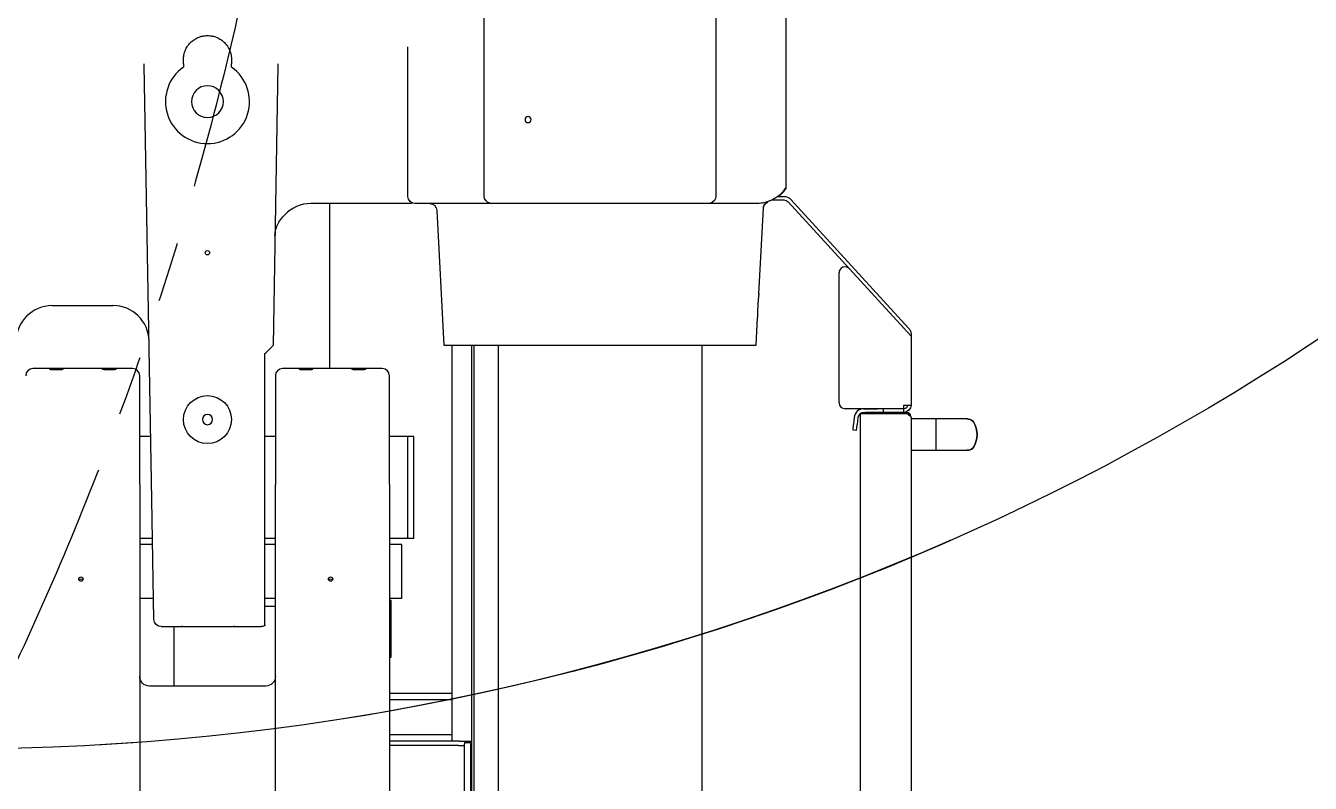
# Model space of a CAD drawing. Header units: millimetres. Extents: x 10462777 to 22643323, y 453826 to 1389191.
# Drawn here: x 11282164 to 11283234, y 582196 to 582828 of the extents above; entities that cross this region are included whole.
import ezdxf

# ---------------------------------------------------------------- set-up
doc = ezdxf.new("R2010")
doc.units = ezdxf.units.MM
doc.header["$LTSCALE"] = 200
doc.header["$MEASUREMENT"] = 0
doc.linetypes.add('PHANTOM', pattern=[2.5, 1.25, -0.25, 0.25, -0.25, 0.25, -0.25])
doc.layers.get('0').update_dxf_attribs({"linetype": 'CONTINUOUS'})
for name, color, linetype in [('2', 2, 'CONTINUOUS'), ('5', 4, 'CONTINUOUS'), ('DV1_DEFAULT', 7, 'CONTINUOUS')]:
    doc.layers.add(name, color=color, linetype=linetype)
doc.layers.add('LAYOUT', color=8, linetype='CONTINUOUS', lineweight=25)

# ---------------------------------------------------------------- blocks, each defined once
blk = doc.blocks.new('r710ic')
at = {"layer": 'DV1_DEFAULT', "color": 7, "linetype": 'Continuous', "lineweight": 0}
blk.add_arc((272041.4, 104232.6), 2050.1, 337.1057, 23.7991, dxfattribs=at)
at = {"layer": 'LAYOUT', "color": 3}
blk.add_circle((272041.4, 104232.6), 2050.1, dxfattribs=at)
blk = doc.blocks.new('A$C7DA30AB0')
at = {"layer": 'LAYOUT', "color": 6, "linetype": 'PHANTOM'}
blk.add_circle((3030.4, 3026, 0), 2693, dxfattribs=at)

msp = doc.modelspace()

# ---------------------------------------------------------------- linework, layer by layer
at = {"layer": '2', "color": 124, "linetype": 'Continuous'}
for p, q in [((11282739.37272, 583034.4183, 0), (11282739.37272, 582685.41335, 0)), ((11282797.88209, 582692.83033, 0), (11282797.88209, 583034.4183, 0)), ((11282546.38704, 582685.41335, 0), (11282546.38704, 582889.2026, 0)), ((11282482.87761, 582685.41335, 0), (11282482.87761, 582810.16343, 0)), ((11282269.53091, 582432.53362, 0), (11282263.20822, 582794.76048, 0)), ((11282295.87495, 582795.95448, 0), (11282295.87495, 582799.41497, 0)), ((11282295.87495, 582795.95448, 0), (11282295.87495, 582793.13769, 0)), ((11282335.87552, 582799.41497, 0), (11282335.87552, 582795.95448, 0)), ((11282335.87552, 582793.13769, 0), (11282335.87552, 582795.95448, 0)), ((11282374.54235, 582794.76048, 0), (11282370.46378, 582561.09934, 0)), ((11282476.87753, 582679.41326, 0), (11282402.01029, 582679.41326, 0)), ((11282488.8777, 582679.41326, 0), (11282488.52878, 582679.41326, 0)), ((11282552.73799, 582679.41326, 0), (11282488.8777, 582679.41326, 0)), ((11282733.02178, 582679.49718, 0), (11282552.73799, 582679.49718, 0)), ((11282733.02178, 582679.41326, 0), (11282552.73799, 582679.41326, 0)), ((11282772.88173, 582679.41326, 0), (11282733.02178, 582679.41326, 0)), ((11282775.12875, 582604.28723, 0), (11282778.86488, 582675.57698, 0)), ((11282782.82352, 582680.46877, 0), (11282782.84071, 582680.47029, 0)), ((11282506.99183, 582673.7272, 0), (11282512.87804, 582561.41158, 0)), ((11282186.52355, 582594.41205, 0), (11282237.22397, 582594.41205, 0)), ((11282772.88173, 582561.41158, 0), (11282774.0938, 582584.5393, 0)), ((11282364.35803, 582554.9936, 0), (11282370.46378, 582561.09934, 0)), ((11282512.87804, 582561.41158, 0), (11282642.87988, 582561.41158, 0)), ((11282642.87988, 582561.41158, 0), (11282772.88173, 582561.41158, 0)), ((11282363.77592, 582554.41149, 0), (11282364.35803, 582554.9936, 0)), ((11282363.77592, 582521.64454, 0), (11282363.77592, 582554.41149, 0)), ((11282363.77592, 582432.51006, 0), (11282363.77592, 582521.64454, 0)), ((11282271.2717, 582332.80362, 0), (11282269.53091, 582432.53362, 0)), ((11282277.27087, 582326.90825, 0), (11282289.43246, 582326.90825, 0)), ((11282298.368, 582326.90825, 0), (11282333.43309, 582326.90825, 0)), ((11282342.36863, 582326.90825, 0), (11282360.47969, 582326.90825, 0))]:
    msp.add_line(p, q, dxfattribs=at)
at = {"layer": '2', "color": 252, "linetype": 'Continuous'}
for p, q in [((11282417.78669, 582541.91383, 0), (11282417.78669, 582679.41288, 0)), ((11282519.62813, 582231.41402, 0), (11282519.62813, 582561.41805, 0)), ((11282535.87836, 582561.35424, 0), (11282535.87836, 581835.96081, 0)), ((11282537.87839, 581835.92831, 0), (11282537.87839, 582561.3569, 0)), ((11282557.93118, 582561.35677, 0), (11282557.93118, 581210.93165, 0)), ((11282727.82859, 581210.93165, 0), (11282727.82859, 582561.35677, 0)), ((11282253.47435, 582541.91131, 0), (11282170.47317, 582541.91131, 0)), ((11282461.47731, 582541.91131, 0), (11282378.47613, 582541.91131, 0)), ((11282259.47444, 582445.34482, 0), (11282259.47444, 582535.91122, 0)), ((11282372.47604, 582535.91122, 0), (11282372.47604, 582445.34482, 0)), ((11282467.47739, 582445.34482, 0), (11282467.47739, 582535.91122, 0)), ((11282268.60793, 582485.41051, 0), (11282259.46522, 582485.41051, 0)), ((11282372.46909, 582485.41051, 0), (11282363.77467, 582485.41051, 0)), ((11282482.87761, 582485.41051, 0), (11282467.47067, 582485.41051, 0)), ((11282487.87768, 582485.41051, 0), (11282482.87761, 582485.41051, 0)), ((11282482.87761, 582400.4093, 0), (11282482.87761, 582485.41051, 0)), ((11282487.87768, 582400.4093, 0), (11282487.87768, 582485.41051, 0)), ((11282259.47444, 582445.34482, 0), (11282259.47444, 581853.79938, 0)), ((11282372.47604, 581853.79938, 0), (11282372.47604, 582445.34482, 0)), ((11282467.47739, 582445.34482, 0), (11282467.47739, 581853.79938, 0)), ((11282270.08256, 582400.4093, 0), (11282259.46522, 582400.4093, 0)), ((11282372.46909, 582400.4093, 0), (11282363.77467, 582400.4093, 0)), ((11282482.87761, 582400.4093, 0), (11282467.47067, 582400.4093, 0)), ((11282487.87768, 582400.4093, 0), (11282482.87761, 582400.4093, 0)), ((11282270.17958, 582395.25922, 0), (11282259.47365, 582395.25922, 0)), ((11282372.48596, 582395.25922, 0), (11282363.81633, 582395.25922, 0)), ((11282477.87754, 582395.25922, 0), (11282467.48181, 582395.25922, 0)), ((11282477.87754, 582350.25859, 0), (11282477.87754, 582395.25922, 0)), ((11282270.96526, 582350.25859, 0), (11282259.47365, 582350.25859, 0)), ((11282372.47841, 582343.73063, 0), (11282363.78805, 582343.73063, 0)), ((11282372.48596, 582350.25859, 0), (11282363.81633, 582350.25859, 0)), ((11282468.97741, 582348.77662, 0), (11282467.47739, 582348.77662, 0)), ((11282477.87754, 582350.25859, 0), (11282467.48181, 582350.25859, 0)), ((11282468.97741, 582343.42294, 0), (11282468.97741, 582348.77662, 0)), ((11282468.97741, 582325.52745, 0), (11282468.97741, 582343.42294, 0)), ((11282287.87484, 582326.90825, 0), (11282287.87484, 582277.36802, 0)), ((11282468.97741, 582318.91588, 0), (11282468.97741, 582325.52745, 0)), ((11282468.97741, 582301.35518, 0), (11282468.97741, 582318.91588, 0)), ((11282467.47739, 582301.32026, 0), (11282468.97741, 582301.32026, 0)), ((11282468.97741, 582301.35518, 0), (11282468.97741, 582301.32026, 0)), ((11282364.47593, 582277.36881, 0), (11282267.47455, 582277.36881, 0)), ((11282467.4688, 582271.40747, 0), (11282519.62101, 582271.40747, 0)), ((11282519.62196, 582265.90739, 0), (11282467.46975, 582265.90739, 0)), ((11282467.46975, 582236.90698, 0), (11282519.62196, 582236.90698, 0)), ((11282524.87821, 582227.85852, 0), (11282467.47474, 582227.85852, 0)), ((11282525.87822, 582231.4069, 0), (11282467.47495, 582231.4069, 0)), ((11282525.87822, 582231.4069, 0), (11282535.87836, 582231.4069, 0)), ((11282534.87835, 582230.11367, 0), (11282529.87828, 582230.11367, 0)), ((11282529.87828, 582230.11367, 0), (11282529.87828, 582229.11366, 0)), ((11282529.87828, 581835.90497, 0), (11282529.87828, 582229.11366, 0)), ((11282534.87835, 582230.11367, 0), (11282534.87835, 582229.11366, 0)), ((11282534.87835, 582229.11366, 0), (11282534.87835, 581835.90497, 0)), ((11282535.87836, 582221.40676, 0), (11282534.87829, 582221.40676, 0))]:
    msp.add_line(p, q, dxfattribs=at)
at = {"layer": '2', "color": 124, "linetype": 'Continuous', "extrusion": (0, 0, -1)}
for centre, radius in [((-11282315.87524, 582764.41447, 0), 13.25019), ((-11282582.87903, 582749.41426, 0), 2.50004), ((-11282315.87524, 582499.4107, 0), 4.25006)]:
    msp.add_circle(centre, radius, dxfattribs=at)
at = {"layer": '2', "color": 124, "linetype": 'Continuous'}
for centre, radius in [((11282315.87524, 582638.41268, 0), 1.80003), ((11282315.87524, 582499.4107, 0), 20.00028)]:
    msp.add_circle(centre, radius, dxfattribs=at)
for centre, radius, start, end in [((11282315.87524, 582764.41447, 0), 35.0005, 124.84990454, 55.15009546), ((11282772.88173, 582709.41369, 0), 30.00043, 306.86989762, 326.44269011), ((11282402.01029, 582649.41283, 0), 30.00043, 90, 136.65194947), ((11282186.52355, 582564.41163, 0), 30.00043, 90.40924536, 179.00000004), ((11282237.22397, 582564.41163, 0), 30.00043, 0.99999996, 90.51429379)]:
    msp.add_arc(centre, radius, start, end, dxfattribs=at)
at = {"layer": '2', "color": 124, "linetype": 'Continuous', "extrusion": (0, 0, -1)}
for centre, radius, start, end in [((-11282488.8777, 582685.41335, 0), 6.00009, 270, 0), ((-11282500.99996, 582673.41318, 0), 6.00009, 90, 176.99999995), ((-11282552.73799, 582685.41335, 0), 5.91616, 270, 287.02386622), ((-11282733.02178, 582685.41335, 0), 5.91616, 252.97613378, 270), ((-11282277.27087, 582332.90834, 0), 6.00009, 270.00146305, 359.00000004), ((-11282360.47969, 582332.90834, 0), 6.00009, 231.7015156, 268.44733529)]:
    msp.add_arc(centre, radius, start, end, dxfattribs=at)
at = {"layer": '2', "color": 252, "linetype": 'Continuous'}
for centre, start, end in [((11282170.47317, 582535.91122, 0), 90, 180), ((11282253.47435, 582535.91122, 0), 0, 90), ((11282378.47613, 582535.91122, 0), 90, 180), ((11282461.47731, 582535.91122, 0), 0, 90)]:
    msp.add_arc(centre, 6.00009, start, end, dxfattribs=at)
at = {"layer": '2', "color": 252, "linetype": 'Continuous', "extrusion": (0, 0, -1)}
for centre, start, end in [((-11282267.47455, 582285.36892, 0), 270, 0), ((-11282364.47593, 582285.36892, 0), 180, 270)]:
    msp.add_arc(centre, 8.00011, start, end, dxfattribs=at)
at = {"layer": '2', "color": 124, "linetype": 'Continuous'}
for centre, major_axis, ratio, start_param, end_param in [((11282233.21252, 582794.23051, 0), (-0.62668, 36.79321), 0.815259867, 4.7129073025, 4.7413536118), ((11282404.53808, 582794.23051, 0), (-0.62667, -36.79323), 0.8152604061, 4.6834243064, 4.711870597), ((11282772.88173, 582708.77368, 0), (30.00043, 0), 0.9999930524, 5.3906382236, 5.7077559364)]:
    msp.add_ellipse(centre, major_axis=major_axis, ratio=ratio, start_param=start_param, end_param=end_param, dxfattribs=at)
at = {"layer": '2', "color": 124, "linetype": 'Continuous', "extrusion": (0, 0, -1)}
for centre, start_param, end_param in [((11282553.31534, 582685.41335, 0), 5.0522258898, 6.2831853072), ((11282732.44442, 582685.41335, 0), 3.1415926536, 4.3725520709)]:
    msp.add_ellipse(centre, major_axis=(-6.9283, 0), ratio=0.8660254038, start_param=start_param, end_param=end_param, dxfattribs=at)
at = {"layer": '2', "color": 172, "linetype": 'Continuous'}
for centre in [(11282188.47343, 582541.28564, 0), (11282191.47347, 582541.28564, 0), (11282232.47405, 582541.28564, 0), (11282235.4741, 582541.28564, 0), (11282396.47638, 582541.28564, 0), (11282399.47643, 582541.28564, 0), (11282440.47701, 582541.28564, 0), (11282443.47705, 582541.28564, 0)]:
    msp.add_ellipse(centre, major_axis=(-4.25006, 0), ratio=0.107732801, dxfattribs=at)
at = {"layer": '2', "color": 252, "linetype": 'Continuous'}
for centre in [(11282210.47374, 582366.4557, 0), (11282418.4767, 582366.4557, 0)]:
    msp.add_ellipse(centre, major_axis=(1.80003, 0), ratio=0.9941798849, dxfattribs=at)
for centre, major_axis, ratio, start_param, end_param in [((11282210.47374, 582364.73195, 0), (1.80003, 0), 0.9941798849, 0.5025544568, 2.6390345065), ((11282418.4767, 582364.73195, 0), (1.80003, 0), 0.9941798849, 0.5025544568, 2.6390345065), ((11282524.87821, 582227.98726, 0), (-5.00007, 0), 0.0257472053, 1.5707963268, 3.1415926536)]:
    msp.add_ellipse(centre, major_axis=major_axis, ratio=ratio, start_param=start_param, end_param=end_param, dxfattribs=at)
at = {"layer": '2', "color": 124, "linetype": 'Continuous'}
for points, knots in [([(11282295.87495, 582799.41497, 0), (11282295.87495, 582800.08237, 0), (11282295.90827, 582800.74299, 0), (11282296.03857, 582802.05128, 0), (11282296.13557, 582802.69896, 0), (11282296.3923, 582803.98162, 0), (11282296.55204, 582804.61661, 0), (11282296.7915, 582805.40239, 0), (11282296.84139, 582805.55915, 0), (11282296.94519, 582805.87187, 0), (11282296.99915, 582806.02796, 0), (11282297.16621, 582806.49253, 0), (11282297.2847, 582806.79804, 0), (11282297.91193, 582808.30522, 0), (11282298.52394, 582809.44631, 0), (11282299.42511, 582810.7952, 0), (11282299.61222, 582811.06107, 0), (11282300.00043, 582811.58493, 0), (11282300.20187, 582811.84327, 0), (11282300.82115, 582812.59866, 0), (11282301.25564, 582813.07862, 0), (11282302.16721, 582813.99297, 0), (11282302.64428, 582814.42733, 0), (11282303.64164, 582815.25064, 0), (11282304.16193, 582815.63958, 0), (11282304.97636, 582816.18795, 0), (11282305.25386, 582816.36504, 0), (11282305.81418, 582816.70351, 0), (11282306.09772, 582816.8654, 0), (11282306.9584, 582817.32938, 0), (11282307.5456, 582817.60982, 0), (11282308.74708, 582818.11323, 0), (11282309.36136, 582818.3362, 0), (11282310.3039, 582818.62641, 0), (11282310.62161, 582818.71576, 0), (11282311.26429, 582818.87931, 0), (11282311.59003, 582818.95361, 0), (11282313.2175, 582819.28233, 0), (11282314.52851, 582819.41346, 0), (11282316.50841, 582819.41612, 0), (11282317.17062, 582819.38442, 0), (11282318.00129, 582819.30263, 0), (11282318.16758, 582819.28415, 0), (11282318.49839, 582819.24318, 0), (11282318.66317, 582819.22068, 0), (11282319.15563, 582819.14719, 0), (11282319.48146, 582819.09021, 0), (11282321.09849, 582818.76618, 0), (11282322.35366, 582818.38287, 0), (11282323.87554, 582817.74841, 0), (11282324.17809, 582817.61338, 0), (11282324.77222, 582817.33042, 0), (11282325.06449, 582817.18223, 0), (11282325.92733, 582816.71796, 0), (11282326.48395, 582816.38221, 0), (11282327.56119, 582815.65907, 0), (11282328.08181, 582815.27166, 0), (11282328.83579, 582814.65115, 0), (11282329.08283, 582814.43755, 0), (11282329.56691, 582813.99771, 0), (11282329.80254, 582813.77279, 0), (11282330.94937, 582812.62363, 0), (11282331.76773, 582811.6264, 0), (11282332.66946, 582810.28099, 0), (11282332.84368, 582810.00691, 0), (11282333.17971, 582809.44855, 0), (11282333.34182, 582809.16368, 0), (11282333.8069, 582808.29734, 0), (11282334.08654, 582807.70849, 0), (11282334.83668, 582805.90844, 0), (11282335.21933, 582804.66408, 0), (11282335.5452, 582803.04988, 0), (11282335.60272, 582802.72379, 0), (11282335.70174, 582802.0667, 0), (11282335.74301, 582801.73729, 0), (11282335.84219, 582800.74647, 0), (11282335.87552, 582800.08247, 0), (11282335.87552, 582799.41497, 0)], [0, 0, 0, 0, 0.03125, 0.03125, 0.0625, 0.0625, 0.09375, 0.09375, 0.1015625, 0.1015625, 0.109375, 0.109375, 0.125, 0.125, 0.1875, 0.1875, 0.203125, 0.203125, 0.21875, 0.21875, 0.25, 0.25, 0.28125, 0.28125, 0.3125, 0.3125, 0.328125, 0.328125, 0.34375, 0.34375, 0.375, 0.375, 0.40625, 0.40625, 0.421875, 0.421875, 0.4375, 0.4375, 0.5, 0.5, 0.53125, 0.53125, 0.5390625, 0.5390625, 0.546875, 0.546875, 0.5625, 0.5625, 0.625, 0.625, 0.640625, 0.640625, 0.65625, 0.65625, 0.6875, 0.6875, 0.71875, 0.71875, 0.734375, 0.734375, 0.75, 0.75, 0.8125, 0.8125, 0.828125, 0.828125, 0.84375, 0.84375, 0.875, 0.875, 0.9375, 0.9375, 0.953125, 0.953125, 0.96875, 0.96875, 1, 1, 1, 1]), ([(11282485.70101, 582679.41326, 0), (11282485.61485, 582679.41326, 0), (11282485.52749, 582679.41326, 0), (11282484.96955, 582679.41326, 0), (11282484.46803, 582679.41326, 0), (11282482.88954, 582679.41326, 0), (11282481.74099, 582679.41326, 0), (11282479.95118, 582679.41326, 0), (11282479.34319, 582679.41326, 0), (11282478.42277, 582679.41326, 0), (11282478.11456, 582679.41326, 0), (11282477.49672, 582679.41326, 0), (11282477.18645, 582679.41326, 0), (11282476.87753, 582679.41326, 0)], [0, 0, 0, 0, 0.0363308524, 0.0363308524, 0.2290646819, 0.2290646819, 0.614532341, 0.614532341, 0.8072661705, 0.8072661705, 0.9036330852, 0.9036330852, 1, 1, 1, 1]), ([(11282790.88199, 582685.41335, 0), (11282789.81071, 582684.60989, 0), (11282788.60699, 582683.81999, 0), (11282786.61303, 582682.7294, 0), (11282785.91708, 582682.38151, 0), (11282784.82856, 582681.89175, 0), (11282784.4583, 582681.73384, 0), (11282783.70343, 582681.43009, 0), (11282783.31988, 582681.28469, 0), (11282781.37819, 582680.59436, 0), (11282779.74354, 582680.15843, 0), (11282777.21502, 582679.71553, 0), (11282776.35947, 582679.60289, 0), (11282775.06323, 582679.48954, 0), (11282774.629, 582679.46101, 0), (11282773.97525, 582679.4324, 0), (11282773.64776, 582679.42165, 0), (11282773.31953, 582679.41626, 0), (11282773.10056, 582679.41386, 0), (11282772.99056, 582679.41326, 0), (11282772.88173, 582679.41326, 0)], [0, 0, 0, 0, 0.25, 0.25, 0.375, 0.375, 0.4375, 0.4375, 0.5, 0.5, 0.75, 0.75, 0.875, 0.875, 0.9375, 0.9375, 0.96875, 0.984375, 0.984375, 1, 1, 1, 1]), ([(11282778.88371, 582675.66712, 0), (11282778.87762, 582675.70774, 0), (11282778.7955, 582676.32743, 0), (11282779.16261, 582677.44137, 0), (11282779.80106, 582678.76532, 0), (11282780.5885, 582679.69079, 0), (11282781.2758, 582680.26027, 0), (11282781.74815, 582680.56615, 0), (11282782.08425, 582680.75178, 0), (11282782.35803, 582680.88085, 0), (11282782.47039, 582680.93349, 0), (11282782.4717, 582680.92737, 0)], [0, 0, 0, 0, 0.0117087833, 0.1789215288, 0.3191025446, 0.4376293103, 0.5315949855, 0.6030831925, 0.6774494301, 0.790067629, 1, 1, 1, 1]), ([(11282778.94879, 582675.07159, 0), (11282778.91338, 582675.40249, 0), (11282778.91131, 582676.32735, 0), (11282779.49145, 582677.68745, 0), (11282780.38718, 582678.92706, 0), (11282781.35766, 582679.74947, 0), (11282782.01065, 582680.11694, 0), (11282782.31584, 582680.25645, 0)], [0, 0, 0, 0, 0.148186079, 0.4247901512, 0.6535588974, 0.8469125155, 1, 1, 1, 1]), ([(11282372.05747, 582652.40194, 0), (11282372.0926, 582654.41473, 0), (11282372.38489, 582656.27952, 0), (11282372.98665, 582658.4515, 0), (11282373.11936, 582658.879, 0), (11282373.40445, 582659.71165, 0), (11282373.5568, 582660.11702, 0), (11282374.03975, 582661.30298, 0), (11282374.39616, 582662.05347, 0), (11282375.54452, 582664.20223, 0), (11282376.41546, 582665.4984, 0), (11282378.25748, 582667.88966, 0), (11282379.22972, 582668.98437, 0), (11282380.19406, 582670.00598, 0)], [0, 0, 0, 0, 0.25, 0.25, 0.3125, 0.3125, 0.375, 0.375, 0.5, 0.5, 0.75, 0.75, 1, 1, 1, 1]), ([(11282775.1353, 582604.41219, 0), (11282775.13523, 582604.41165, 0), (11282775.12702, 582604.34789, 0), (11282775.10668, 582604.18722, 0), (11282775.10209, 582604.15085, 0), (11282775.09199, 582604.07058, 0), (11282775.08648, 582604.02664, 0), (11282775.06864, 582603.88368, 0), (11282775.04135, 582603.66334, 0), (11282775.00758, 582603.38444, 0), (11282774.97999, 582603.15301, 0), (11282774.97042, 582603.07215, 0), (11282774.95055, 582602.90286, 0), (11282774.94024, 582602.81435, 0), (11282774.88755, 582602.35769, 0), (11282774.84131, 582601.94418, 0), (11282774.76802, 582601.25335, 0), (11282774.74293, 582601.01124, 0), (11282774.70454, 582600.62972, 0), (11282774.69164, 582600.49973, 0), (11282774.66592, 582600.23645, 0), (11282774.65306, 582600.10283, 0), (11282774.58889, 582599.42504, 0), (11282774.53795, 582598.85198, 0), (11282774.46392, 582597.94557, 0), (11282774.43952, 582597.63395, 0), (11282774.3927, 582597.00688, 0), (11282774.3702, 582596.69056, 0), (11282774.30564, 582595.73341, 0), (11282774.2665, 582595.08448, 0), (11282774.19697, 582593.76392, 0), (11282774.16772, 582593.11387, 0), (11282774.13148, 582592.15489, 0), (11282774.12066, 582591.83786, 0), (11282774.10147, 582591.20917, 0), (11282774.09307, 582590.89652, 0), (11282774.07175, 582589.98691, 0), (11282774.06248, 582589.41166, 0), (11282774.05551, 582588.73122, 0), (11282774.05434, 582588.59708, 0), (11282774.05245, 582588.33276, 0), (11282774.05172, 582588.20225, 0), (11282774.05011, 582587.81929, 0), (11282774.04984, 582587.5763, 0), (11282774.0508, 582586.88315, 0), (11282774.05381, 582586.46845, 0), (11282774.05879, 582586.01073, 0), (11282774.05986, 582585.92202, 0), (11282774.06205, 582585.75239, 0), (11282774.06318, 582585.67139, 0), (11282774.0666, 582585.43959, 0), (11282774.07127, 582585.16039, 0), (11282774.07558, 582584.93999, 0), (11282774.07851, 582584.79705, 0), (11282774.07944, 582584.75314, 0), (11282774.08117, 582584.67291, 0), (11282774.08197, 582584.63655, 0), (11282774.08555, 582584.47598, 0), (11282774.08711, 582584.41239, 0), (11282774.08713, 582584.41191, 0)], [0, 0, 0, 0, 0.0624477996, 0.0624477996, 0.0780752881, 0.0780752881, 0.0937027766, 0.0937027766, 0.1249577535, 0.1562127304, 0.1562127304, 0.1718402189, 0.1718402189, 0.1874677074, 0.1874677074, 0.2499776612, 0.2499776612, 0.2812326382, 0.2812326382, 0.2968601266, 0.2968601266, 0.3124876151, 0.3124876151, 0.374997569, 0.374997569, 0.4062525459, 0.4062525459, 0.4375075228, 0.4375075228, 0.5000174767, 0.5000174767, 0.5625274305, 0.5625274305, 0.5937824075, 0.5937824075, 0.6250373844, 0.6250373844, 0.6875473383, 0.6875473383, 0.7031748267, 0.7031748267, 0.7188023152, 0.7188023152, 0.7500572921, 0.7500572921, 0.812567246, 0.812567246, 0.8281947345, 0.8281947345, 0.8438222229, 0.8438222229, 0.8750771999, 0.9063321768, 0.9063321768, 0.9219596653, 0.9219596653, 0.9375871537, 0.9375871537, 1, 1, 1, 1]), ([(11282363.77592, 582327.89478, 0), (11282363.77592, 582327.89411, 0), (11282363.77592, 582327.9128, 0), (11282363.77592, 582327.97766, 0), (11282363.77592, 582328.01374, 0), (11282363.77592, 582328.10503, 0), (11282363.77592, 582328.16034, 0), (11282363.77592, 582328.74231, 0), (11282363.77592, 582329.85371, 0), (11282363.77592, 582332.38007, 0), (11282363.77592, 582333.36633, 0), (11282363.77592, 582335.06621, 0), (11282363.77592, 582335.66964, 0), (11282363.77592, 582336.63109, 0), (11282363.77592, 582336.96102, 0), (11282363.77592, 582337.63621, 0), (11282363.77592, 582337.98189, 0), (11282363.77592, 582341.16496, 0), (11282363.77592, 582344.50214, 0), (11282363.77592, 582350.25451, 0), (11282363.77592, 582352.29717, 0), (11282363.77592, 582355.5543, 0), (11282363.77592, 582356.67502, 0), (11282363.77592, 582358.96057, 0), (11282363.77592, 582360.12688, 0), (11282363.77592, 582366.07412, 0), (11282363.77592, 582371.19924, 0), (11282363.77592, 582378.06277, 0), (11282363.77592, 582379.45851, 0), (11282363.77592, 582382.29675, 0), (11282363.77592, 582383.74097, 0), (11282363.77592, 582388.13416, 0), (11282363.77592, 582391.11168, 0), (11282363.77592, 582400.18579, 0), (11282363.77592, 582406.42272, 0), (11282363.77592, 582414.45593, 0), (11282363.77592, 582416.07452, 0), (11282363.77592, 582419.33604, 0), (11282363.77592, 582420.9774, 0), (11282363.77592, 582425.90301, 0), (11282363.77592, 582429.19992, 0), (11282363.77592, 582432.51006, 0)], [0, 0, 0, 0, 0.0213183974, 0.0213183974, 0.0361469066, 0.0361469066, 0.0509754157, 0.0509754157, 0.1696034887, 0.1696034887, 0.2289175253, 0.2289175253, 0.2585745435, 0.2585745435, 0.2734030526, 0.2734030526, 0.2882315618, 0.2882315618, 0.4068596348, 0.4068596348, 0.4661736713, 0.4661736713, 0.4958306896, 0.4958306896, 0.5254877078, 0.5254877078, 0.6441157809, 0.6441157809, 0.6737727991, 0.6737727991, 0.7034298174, 0.7034298174, 0.7627438539, 0.7627438539, 0.881371927, 0.881371927, 0.9110289452, 0.9110289452, 0.9406859635, 0.9406859635, 1, 1, 1, 1]), ([(11282289.37486, 582326.90825, 0), (11282289.37479, 582326.90825, 0), (11282289.38187, 582326.90855, 0), (11282289.41079, 582326.90975, 0), (11282289.43261, 582326.91066, 0), (11282289.51871, 582326.91419, 0), (11282289.60364, 582326.91765, 0), (11282289.77259, 582326.92418, 0), (11282289.8363, 582326.9266, 0), (11282289.97561, 582326.93175, 0), (11282290.05121, 582326.93447, 0), (11282290.29547, 582326.94298, 0), (11282290.48139, 582326.94909, 0), (11282290.90123, 582326.96153, 0), (11282291.12888, 582326.96766, 0), (11282291.49432, 582326.97617, 0), (11282291.62024, 582326.9789, 0), (11282291.88048, 582326.98405, 0), (11282292.01537, 582326.98647, 0), (11282292.42432, 582326.99303, 0), (11282292.70482, 582326.9965, 0), (11282293.13724, 582327.00005, 0), (11282293.28367, 582327.00096, 0), (11282293.57919, 582327.00218, 0), (11282293.72648, 582327.00248, 0), (11282294.16701, 582327.00249, 0), (11282294.45892, 582327.00129, 0), (11282294.89404, 582326.99775, 0), (11282295.03873, 582326.99627, 0), (11282295.3208, 582326.99284, 0), (11282295.59721, 582326.98893, 0), (11282295.8625, 582326.98417, 0), (11282296.12215, 582326.97905, 0), (11282296.24976, 582326.9763, 0), (11282296.61945, 582326.96771, 0), (11282296.84621, 582326.96159, 0), (11282297.15769, 582326.95238, 0), (11282297.25671, 582326.9493, 0), (11282297.44483, 582326.94321, 0), (11282297.5335, 582326.94022, 0), (11282297.77895, 582326.93168, 0), (11282297.91735, 582326.9265, 0), (11282298.08695, 582326.91994, 0), (11282298.13733, 582326.91795, 0), (11282298.22339, 582326.9145, 0), (11282298.25917, 582326.91304, 0), (11282298.34516, 582326.90951, 0), (11282298.37454, 582326.90827, 0), (11282298.37499, 582326.90825, 0)], [0, 0, 0, 0, 0.0312489084, 0.0312489084, 0.0625041621, 0.0625041621, 0.1250146695, 0.1250146695, 0.1562699232, 0.1562699232, 0.1875251769, 0.1875251769, 0.2500356843, 0.2500356843, 0.3125461917, 0.3125461917, 0.3438014454, 0.3438014454, 0.3750566991, 0.3750566991, 0.4375672065, 0.4375672065, 0.4688224602, 0.4688224602, 0.5000777139, 0.5000777139, 0.5625882213, 0.5625882213, 0.593843475, 0.593843475, 0.6250987287, 0.6563539824, 0.6563539824, 0.6876092361, 0.6876092361, 0.7501197435, 0.7501197435, 0.7813749972, 0.7813749972, 0.8126302509, 0.8126302509, 0.8751407583, 0.8751407583, 0.906396012, 0.906396012, 0.9376512657, 0.9376512657, 1, 1, 1, 1]), ([(11282294.86814, 582326.99789, 0), (11282294.83141, 582326.99823, 0), (11282294.79455, 582326.99855, 0), (11282294.46647, 582327.00125, 0), (11282294.17226, 582327.00248, 0), (11282293.87493, 582327.00248, 0)], [0, 0, 0, 0, 0.1126851131, 0.1126851131, 1, 1, 1, 1]), ([(11282333.37549, 582326.90825, 0), (11282333.37541, 582326.90825, 0), (11282333.38249, 582326.90855, 0), (11282333.41141, 582326.90975, 0), (11282333.43324, 582326.91066, 0), (11282333.51933, 582326.91419, 0), (11282333.60427, 582326.91765, 0), (11282333.77322, 582326.92418, 0), (11282333.83693, 582326.9266, 0), (11282333.97623, 582326.93175, 0), (11282334.05184, 582326.93447, 0), (11282334.2961, 582326.94298, 0), (11282334.48202, 582326.94909, 0), (11282334.90185, 582326.96153, 0), (11282335.12951, 582326.96766, 0), (11282335.49495, 582326.97617, 0), (11282335.62087, 582326.9789, 0), (11282335.8811, 582326.98405, 0), (11282336.016, 582326.98647, 0), (11282336.42495, 582326.99303, 0), (11282336.70545, 582326.9965, 0), (11282337.13787, 582327.00005, 0), (11282337.2843, 582327.00096, 0), (11282337.57981, 582327.00218, 0), (11282337.72711, 582327.00248, 0), (11282338.16764, 582327.00249, 0), (11282338.45954, 582327.00129, 0), (11282338.89466, 582326.99775, 0), (11282339.03935, 582326.99627, 0), (11282339.32142, 582326.99284, 0), (11282339.59783, 582326.98893, 0), (11282339.86312, 582326.98417, 0), (11282340.12278, 582326.97905, 0), (11282340.25038, 582326.9763, 0), (11282340.62007, 582326.96771, 0), (11282340.84684, 582326.96159, 0), (11282341.15832, 582326.95238, 0), (11282341.25733, 582326.9493, 0), (11282341.44546, 582326.94321, 0), (11282341.53412, 582326.94022, 0), (11282341.77958, 582326.93168, 0), (11282341.91797, 582326.9265, 0), (11282342.08758, 582326.91994, 0), (11282342.13796, 582326.91795, 0), (11282342.22401, 582326.9145, 0), (11282342.25979, 582326.91304, 0), (11282342.34579, 582326.90951, 0), (11282342.37516, 582326.90827, 0), (11282342.37561, 582326.90825, 0)], [0, 0, 0, 0, 0.0312489229, 0.0312489229, 0.0625041762, 0.0625041762, 0.1250146827, 0.1250146827, 0.156269936, 0.156269936, 0.1875251893, 0.1875251893, 0.2500356959, 0.2500356959, 0.3125462024, 0.3125462024, 0.3438014557, 0.3438014557, 0.375056709, 0.375056709, 0.4375672156, 0.4375672156, 0.4688224689, 0.4688224689, 0.5000777222, 0.5000777222, 0.5625882287, 0.5625882287, 0.593843482, 0.593843482, 0.6250987353, 0.6563539886, 0.6563539886, 0.6876092419, 0.6876092419, 0.7501197484, 0.7501197484, 0.7813750017, 0.7813750017, 0.812630255, 0.812630255, 0.8751407616, 0.8751407616, 0.9063960149, 0.9063960149, 0.9376512681, 0.9376512681, 1, 1, 1, 1]), ([(11282338.86876, 582326.99789, 0), (11282338.83204, 582326.99823, 0), (11282338.79518, 582326.99855, 0), (11282338.4671, 582327.00125, 0), (11282338.17288, 582327.00248, 0), (11282337.87555, 582327.00248, 0)], [0, 0, 0, 0, 0.1126851136, 0.1126851136, 1, 1, 1, 1])]:
    msp.add_open_spline(points, degree=3, knots=knots, dxfattribs=at)
at = {"layer": '5', "color": 252, "linetype": 'Continuous'}
for p, q in [((11282785.53151, 582682.4133, 0), (11282795.85898, 582682.4133, 0)), ((11282790.88152, 582685.41335, 0), (11282795.85898, 582685.41335, 0)), ((11282799.54753, 582680.78892, 0), (11282850.5708, 582625.03667, 0)), ((11282801.76067, 582682.81433, 0), (11282899.78514, 582575.70467, 0)), ((11282895.88348, 582575.52428, 0), (11282850.57134, 582625.03608, 0)), ((11282841.88271, 582513.4129, 0), (11282841.88271, 582621.66039, 0)), ((11282901.88356, 582568.96809, 0), (11282895.88348, 582575.52428, 0)), ((11282901.88356, 582570.30357, 0), (11282901.88356, 582568.96809, 0)), ((11282901.88356, 582568.96809, 0), (11282901.88356, 582511.41087, 0)), ((11282895.88348, 582508.41283, 0), (11282846.88278, 582508.41283, 0)), ((11282859.88297, 581426.41419, 0), (11282859.88297, 582504.42551, 0)), ((11282859.88297, 582504.42551, 0), (11282863.88302, 582504.42551, 0)), ((11282860.88298, 582504.42751, 0), (11282860.88298, 582505.42752, 0)), ((11282860.88298, 582505.42752, 0), (11282863.88302, 582505.42752, 0)), ((11282863.88302, 582504.42751, 0), (11282860.88298, 582504.42751, 0)), ((11282862.47612, 582508.41083, 0), (11282873.88317, 582508.41083, 0)), ((11282878.88361, 582505.42752, 0), (11282863.88302, 582505.42752, 0)), ((11282897.88351, 582504.42751, 0), (11282863.88302, 582504.42751, 0)), ((11282863.88302, 582504.42551, 0), (11282897.88351, 582504.42551, 0)), ((11282878.88324, 582508.41083, 0), (11282873.88317, 582508.41083, 0)), ((11282878.88324, 582505.41079, 0), (11282878.88324, 582508.41083, 0)), ((11282895.88348, 582508.41083, 0), (11282878.88324, 582508.41083, 0)), ((11282895.88348, 582505.41079, 0), (11282878.88324, 582505.41079, 0)), ((11282895.88348, 582508.41283, 0), (11282895.88348, 582511.41087, 0)), ((11282895.88348, 582511.41087, 0), (11282901.88356, 582511.41087, 0)), ((11282895.88348, 582505.41079, 0), (11282895.88348, 582508.41083, 0)), ((11282897.88351, 582505.42752, 0), (11282896.33117, 582505.42752, 0)), ((11282899.23766, 582504.42751, 0), (11282897.88351, 582504.42751, 0)), ((11282897.88351, 582504.42551, 0), (11282899.52917, 582504.42551, 0)), ((11282853.57554, 582490.46766, 0), (11282854.01133, 582495.4487, 0)), ((11282854.50645, 582501.10797, 0), (11282854.01133, 582495.4487, 0)), ((11282856.56417, 582490.20619, 0), (11282856.99995, 582495.18723, 0)), ((11282857.49507, 582500.8465, 0), (11282856.99995, 582495.18723, 0)), ((11282901.88356, 582501.42746, 0), (11282901.88356, 581429.41224, 0)), ((11282856.56417, 582490.20619, 0), (11282853.57554, 582490.46766, 0))]:
    msp.add_line(p, q, dxfattribs=at)
at = {"layer": '5', "color": 95, "linetype": 'Continuous'}
for p, q in [((11282922.88386, 582499.92744, 0), (11282901.88356, 582499.92744, 0)), ((11282922.88386, 582499.92744, 0), (11282922.88386, 582499.84518, 0)), ((11282948.38422, 582499.91744, 0), (11282922.88386, 582499.91744, 0)), ((11282922.88386, 582497.11906, 0), (11282922.88386, 582499.84518, 0)), ((11282922.88386, 582476.73546, 0), (11282922.88386, 582497.11906, 0)), ((11282901.88356, 582473.92707, 0), (11282922.88386, 582473.92707, 0)), ((11282922.88386, 582474.00933, 0), (11282922.88386, 582476.73546, 0)), ((11282922.88386, 582473.92707, 0), (11282922.88386, 582474.00933, 0)), ((11282922.88386, 582473.93707, 0), (11282948.38422, 582473.93707, 0))]:
    msp.add_line(p, q, dxfattribs=at)
at = {"layer": '5', "color": 252, "linetype": 'Continuous', "extrusion": (0, 0, -1)}
for centre, radius, start, end in [((-11282795.85898, 582677.41323, 0), 8.00011, 90, 137.53591809), ((-11282795.85898, 582677.41323, 0), 5.00007, 90, 137.53591809), ((-11282895.88348, 582511.41087, 0), 3.00004, 180, 270), ((-11282895.88348, 582511.41087, 0), 6.00009, 180, 270), ((-11282897.88351, 582501.42746, 0), 4.00006, 90, 114.29345696)]:
    msp.add_arc(centre, radius, start, end, dxfattribs=at)
at = {"layer": '5', "color": 252, "linetype": 'Continuous'}
for centre, radius, start, end in [((11282846.88278, 582621.66039, 0), 5.00007, 42.46408191, 180), ((11282846.88278, 582513.4129, 0), 5.00007, 180, 270), ((11282862.47612, 582500.41072, 0), 8.00011, 90, 175.00000001), ((11282862.47612, 582500.41072, 0), 5.00007, 108.58049788, 175.00000001), ((11282897.88351, 582501.42746, 0), 4.00006, 0, 27.78069021)]:
    msp.add_arc(centre, radius, start, end, dxfattribs=at)
at = {"layer": '5', "color": 95, "linetype": 'Continuous'}
for centre, radius, start, end in [((11282948.38422, 582486.92726, 0), 13.00018, 90, 92.24749309), ((11282948.38422, 582486.92726, 0), 13.00018, 83.55121696, 90), ((11282949.20788, 582494.21429, 0), 5.66675, 30.83703869, 83.55121696), ((11282937.00171, 582486.92726, 0), 19.88264, 329.16296131, 30.83703869), ((11282948.38422, 582486.92726, 0), 13.00018, 267.75250691, 270), ((11282948.38422, 582486.92726, 0), 13.00018, 270, 276.44878304), ((11282949.20788, 582479.64022, 0), 5.66675, 276.44878304, 329.16296131)]:
    msp.add_arc(centre, radius, start, end, dxfattribs=at)
at = {"layer": '5', "color": 95, "linetype": 'Continuous', "extrusion": (0, 0, -1)}
for centre, radius, start, end in [((-11282948.38422, 582486.92726, 0), 12.99018, 90.00003095, 96.43250772), ((-11282949.20469, 582494.20459, 0), 5.66675, 96.43250772, 149.22345919), ((-11282936.98548, 582486.92726, 0), 19.88887, 149.22345919, 210.77654081), ((-11282948.38422, 582486.92726, 0), 12.99018, 263.56749121, 269.99996798), ((-11282949.20469, 582479.64992, 0), 5.66675, 210.77654081, 263.56748992)]:
    msp.add_arc(centre, radius, start, end, dxfattribs=at)
at = {"layer": '5', "color": 252, "linetype": 'Continuous'}
for major_axis, ratio, start_param, end_param in [((0, 3.00004), 0.9999999995, 5.8765680832, 6.2831853072), ((-4.00006, 0), 0.9993333333, 3.1415926536, 3.6264571659)]:
    msp.add_ellipse((11282897.88351, 582501.42746, 0), major_axis=major_axis, ratio=ratio, start_param=start_param, end_param=end_param, dxfattribs=at)
for points, knots in [([(11282899.78514, 582575.70467, 0), (11282900.11872, 582575.34017, 0), (11282900.41843, 582574.94469, 0), (11282900.93987, 582574.10526, 0), (11282901.16159, 582573.66134, 0), (11282901.51946, 582572.74022, 0), (11282901.65561, 582572.26304, 0), (11282901.83766, 582571.29176, 0), (11282901.88356, 582570.79767, 0), (11282901.88356, 582570.30357, 0)], [0, 0, 0, 0, 0.25, 0.25, 0.5, 0.5, 0.75, 0.75, 1, 1, 1, 1]), ([(11282899.52917, 582504.42551, 0), (11282899.49991, 582504.34936, 0), (11282899.47874, 582504.27101, 0), (11282899.45496, 582504.10935, 0), (11282899.45286, 582504.02597, 0), (11282899.47667, 582503.78292, 0), (11282899.53233, 582503.62558, 0), (11282899.69188, 582503.34723, 0), (11282899.79221, 582503.22837, 0), (11282900.01572, 582503.02618, 0), (11282900.13622, 582502.9457, 0), (11282900.38204, 582502.8271, 0), (11282900.50408, 582502.79029, 0), (11282900.74341, 582502.76493, 0), (11282900.85416, 582502.77762, 0), (11282901.16158, 582502.8875, 0), (11282901.31883, 582503.05155, 0), (11282901.42251, 582503.2906, 0)], [0, 0, 0, 0, 0.0625, 0.0625, 0.125, 0.125, 0.25, 0.25, 0.375, 0.375, 0.5, 0.5, 0.625, 0.625, 0.75, 0.75, 1, 1, 1, 1]), ([(11282901.42251, 582503.29184, 0), (11282901.39668, 582503.34087, 0), (11282901.36731, 582503.39413, 0), (11282901.30175, 582503.50598, 0), (11282901.266, 582503.56387, 0), (11282901.18804, 582503.68259, 0), (11282901.14548, 582503.74388, 0), (11282901.05463, 582503.86678, 0), (11282901.00667, 582503.92798, 0), (11282900.90533, 582504.04954, 0), (11282900.8519, 582504.10997, 0), (11282900.73929, 582504.22955, 0), (11282900.68164, 582504.28709, 0), (11282900.56374, 582504.39787, 0), (11282900.5035, 582504.45111, 0), (11282900.38054, 582504.55343, 0), (11282900.31867, 582504.60176, 0), (11282900.19667, 582504.69173, 0), (11282900.1362, 582504.73366, 0), (11282900.01687, 582504.81188, 0), (11282899.95851, 582504.84783, 0), (11282899.84807, 582504.91244, 0), (11282899.79555, 582504.94138, 0), (11282899.69734, 582504.99307, 0), (11282899.65152, 582505.01584, 0), (11282899.57261, 582505.05366, 0), (11282899.53897, 582505.06899, 0), (11282899.49942, 582505.08663, 0), (11282899.48825, 582505.09153, 0), (11282899.47946, 582505.09535, 0)], [0, 0, 0, 0, 0.0740108464, 0.0740108464, 0.1480216929, 0.1480216929, 0.2220325393, 0.2220325393, 0.2960433857, 0.2960433857, 0.3700542322, 0.3700542322, 0.4440650786, 0.4440650786, 0.518075925, 0.518075925, 0.5920867715, 0.5920867715, 0.6660976179, 0.6660976179, 0.7401084643, 0.7401084643, 0.8141193108, 0.8141193108, 0.8881301572, 0.8881301572, 0.9621410037, 0.9621410037, 1, 1, 1, 1]), ([(11282900.41876, 582503.03145, 0), (11282900.39549, 582503.06822, 0), (11282900.3701, 582503.1066, 0), (11282900.31413, 582503.18664, 0), (11282900.28378, 582503.22793, 0), (11282900.21926, 582503.31089, 0), (11282900.18489, 582503.35284, 0), (11282900.11118, 582503.43765, 0), (11282900.07263, 582503.47959, 0), (11282899.99339, 582503.56098, 0), (11282899.95249, 582503.60067, 0), (11282899.86809, 582503.67801, 0), (11282899.82589, 582503.71446, 0), (11282899.74196, 582503.78317, 0), (11282899.69984, 582503.81572, 0), (11282899.61784, 582503.87591, 0), (11282899.57808, 582503.90351, 0), (11282899.51364, 582503.94617, 0), (11282899.48819, 582503.96243, 0), (11282899.46355, 582503.9777, 0)], [0, 0, 0, 0, 0.1153063508, 0.1153063508, 0.2306127017, 0.2306127017, 0.3459190525, 0.3459190525, 0.4612254034, 0.4612254034, 0.5765317542, 0.5765317542, 0.6918381051, 0.6918381051, 0.8071444559, 0.8071444559, 0.9224508067, 0.9224508067, 1, 1, 1, 1]), ([(11282900.41876, 582503.03145, 0), (11282900.56096, 582503.06869, 0), (11282900.70318, 582503.10589, 0), (11282900.94176, 582503.1679, 0), (11282901.03807, 582503.19284, 0), (11282901.23041, 582503.24247, 0), (11282901.32645, 582503.26717, 0), (11282901.42251, 582503.29184, 0)], [0, 0, 0, 0, 0.425488431, 0.425488431, 0.7132419627, 0.7132419627, 1, 1, 1, 1]), ([(11282900.41876, 582503.03038, 0), (11282900.58585, 582503.07411, 0), (11282900.75298, 582503.11777, 0), (11282901.00408, 582503.18287, 0), (11282901.08793, 582503.20453, 0), (11282901.25536, 582503.24767, 0), (11282901.33893, 582503.26915, 0), (11282901.42251, 582503.2906, 0)], [0, 0, 0, 0, 0.4999715235, 0.4999715235, 0.7504837387, 0.7504837387, 1, 1, 1, 1])]:
    msp.add_open_spline(points, degree=3, knots=knots, dxfattribs=at)
for points, degree in [([(11282899.52917, 582505.07332, 0), (11282899.23766, 582504.42751, 0)], 1), ([(11282900.28939, 582502.87973, 0), (11282900.33823, 582502.92063, 0), (11282900.38106, 582502.97148, 0), (11282900.41876, 582503.03038, 0)], 3)]:
    msp.add_open_spline(points, degree=degree, dxfattribs=at)

# ---------------------------------------------------------------- block references
at = {"ltscale": 10}
msp.add_blockref('A$C7DA30AB0', (11276684.40366, 580408.4363, 0), dxfattribs=at)
at = {"layer": 'LAYOUT', "color": 2, "rotation": 270}
msp.add_blockref('r710ic', (11177875.24796, 856316.46559, 0), dxfattribs=at)

doc.saveas('drawing.dxf')
